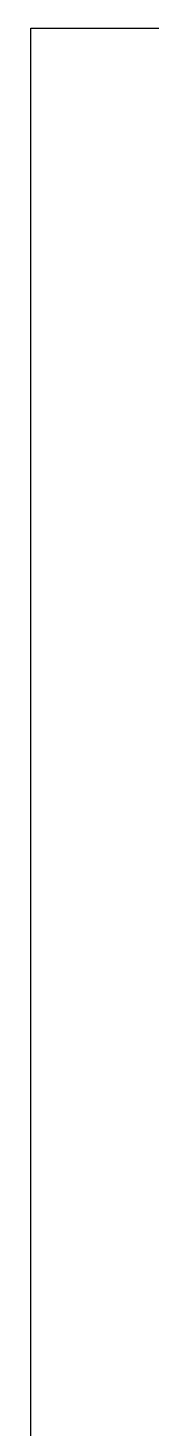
# Model space of a CAD drawing. Header units: inches. Extents: x -189347 to -188565, y -48525 to -47011.
# Drawn here: x -188706.61 to -188704.6, y -47347.04 to -47323.63 of the extents above; entities that cross this region are included whole.
import ezdxf

# ---------------------------------------------------------------- set-up
doc = ezdxf.new("R2010")
doc.units = ezdxf.units.IN
doc.header["$LTSCALE"] = 25
doc.header["$MEASUREMENT"] = 0
doc.layers.add('PP-WALL', color=7, linetype='Continuous', lineweight=30)

msp = doc.modelspace()

# ---------------------------------------------------------------- linework, layer by layer
at = {"layer": 'PP-WALL', "color": 5, "ltscale": 10}
for p, q in [((-188706.6054125947, -47389.37704302669), (-188706.6054125948, -47323.62704302667)), ((-188706.6054125948, -47323.62704302667), (-188695.1054125947, -47323.62704302667))]:
    msp.add_line(p, q, dxfattribs=at)

doc.saveas('drawing.dxf')
